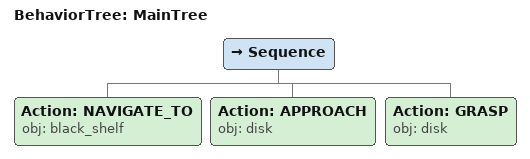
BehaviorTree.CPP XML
<root main_tree_to_execute="MainTree">
  <BehaviorTree ID="MainTree">
    <Sequence>
      <!-- Navigate to black_shelf -->
      <Action ID="NAVIGATE_TO" obj="black_shelf" />
      <!-- Approach disk -->
      <Action ID="APPROACH" obj="disk" />
      <!-- Grasp disk -->
      <Action ID="GRASP" obj="disk" />
    </Sequence>
  </BehaviorTree>
</root>
